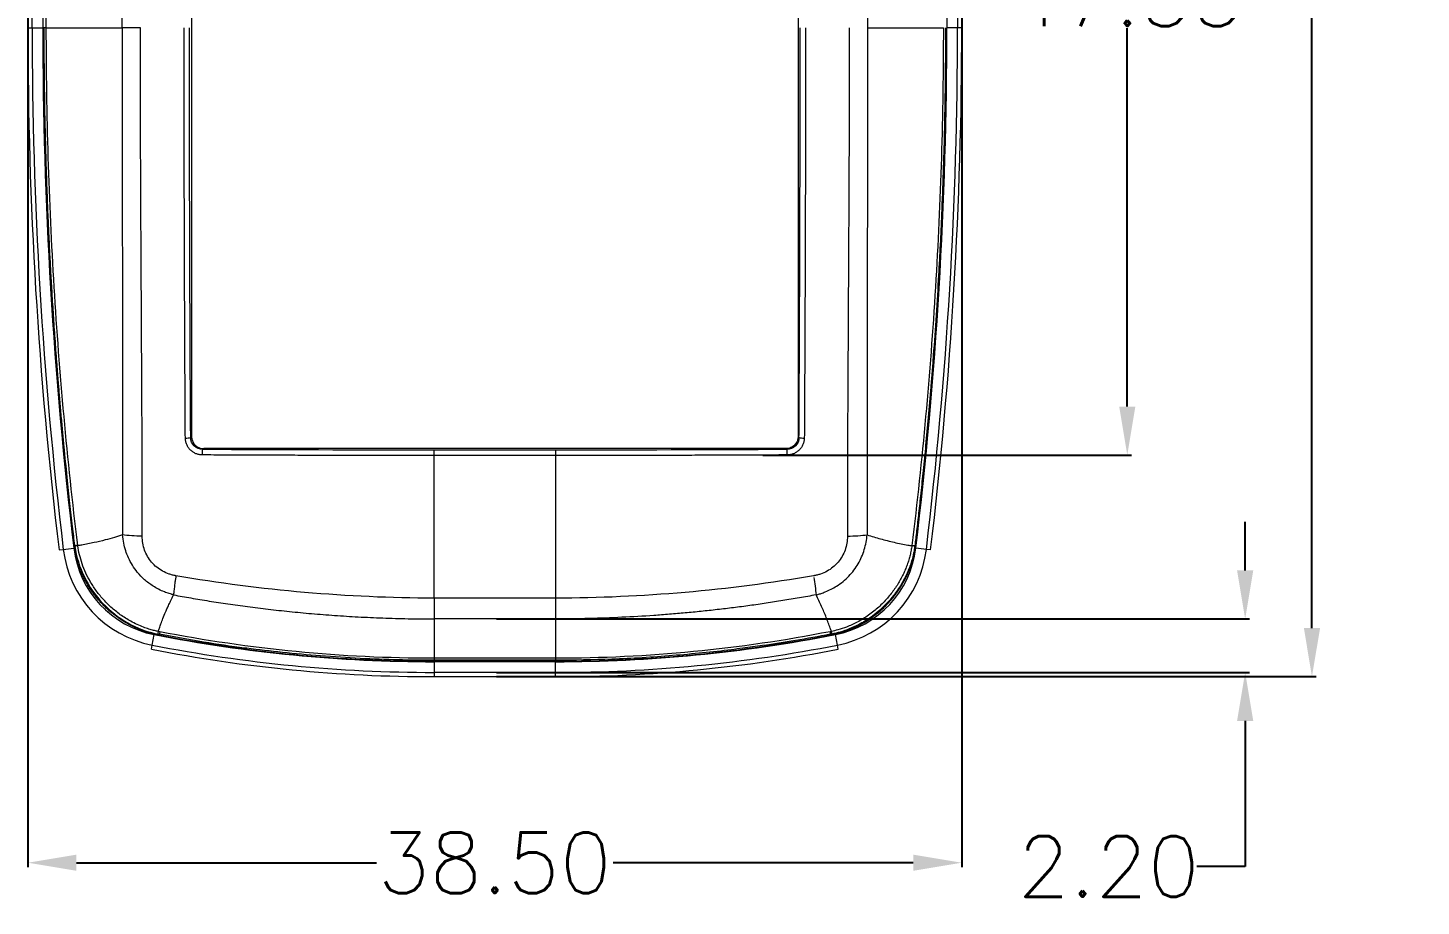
# Model space of a CAD drawing. Header units: inches. Extents: x 1127 to 2406, y 573 to 922.
# Drawn here: x 1249.1 to 1306.5, y 698 to 734.2 of the extents above; entities that cross this region are included whole.
import ezdxf

# ---------------------------------------------------------------- set-up
doc = ezdxf.new("R2010")
doc.units = ezdxf.units.IN
doc.styles.get("Standard").update_dxf_attribs({"font": 'txt', "bigfont": 'gbcbig.shx'})
doc.dimstyles.new('2.5', dxfattribs={"dimtxt": 2.5, "dimasz": 2, "dimexe": 0.18, "dimexo": 0.0625, "dimgap": 0.09, "dimtad": 0, "dimtih": 1, "dimtoh": 1, "dimzin": 0, "dimdsep": 46, "dimtxsty": 'Standard', "dimcen": 2, "dimadec": 0, "dimazin": 0, "dimtfac": 1, "dimtofl": 0, "dimtmove": 0, "dimatfit": 3, "dimfxl": 1, "dimtolj": 1, "dimtzin": 0, "dimarcsym": 0})

# ---------------------------------------------------------------- blocks, each defined once
blk = doc.blocks.new('*D116')
at = {"color": 0, "lineweight": -2}
for p, q in [((1249.065, 740.258), (1249.065, 699.568)), ((1287.565, 740.258), (1287.565, 699.568)), ((1251.065, 699.748), (1263.434, 699.748)), ((1285.565, 699.748), (1273.197, 699.748))]:
    blk.add_line(p, q, dxfattribs=at)
at = {"color": 0}
for points in [[(1251.065, 700.081), (1251.065, 699.415), (1249.065, 699.748)], [(1285.565, 700.081), (1285.565, 699.415), (1287.565, 699.748)]]:
    blk.add_solid(points, dxfattribs=at)
at = {"layer": 'Defpoints', "color": 0}
for p in [(1249.065, 740.32), (1287.565, 740.32), (1287.565, 699.748)]:
    blk.add_point(p, dxfattribs=at)
at = {"color": 0, "insert": (1268.315, 699.748), "char_height": 2.5, "attachment_point": 5}
blk.add_mtext('\\A1;38.50', dxfattribs=at)
blk = doc.blocks.new('*D117')
at = {"color": 0, "lineweight": -2}
for p, q in [((1268.378, 779.47), (1302.181, 779.47)), ((1302.001, 777.47), (1302.001, 744.785)), ((1302.001, 709.42), (1302.001, 742.105)), ((1268.378, 707.42), (1302.181, 707.42))]:
    blk.add_line(p, q, dxfattribs=at)
at = {"color": 0}
for points in [[(1301.668, 777.47), (1302.335, 777.47), (1302.001, 779.47)], [(1301.668, 709.42), (1302.335, 709.42), (1302.001, 707.42)]]:
    blk.add_solid(points, dxfattribs=at)
at = {"layer": 'Defpoints', "color": 0}
for p in [(1268.315, 779.47), (1302.001, 779.47), (1268.315, 707.42)]:
    blk.add_point(p, dxfattribs=at)
at = {"color": 0, "insert": (1302.001, 743.445), "char_height": 2.5, "attachment_point": 5}
blk.add_mtext('\\A1;72.05', dxfattribs=at)
blk = doc.blocks.new('*D119')
at = {"color": 0, "lineweight": -2}
for p, q in [((1278.714, 764.087), (1294.567, 764.087)), ((1294.387, 762.087), (1294.387, 736.832)), ((1294.387, 718.556), (1294.387, 734.152)), ((1279.357, 716.556), (1294.567, 716.556))]:
    blk.add_line(p, q, dxfattribs=at)
at = {"color": 0}
for points in [[(1294.054, 762.087), (1294.72, 762.087), (1294.387, 764.087)], [(1294.054, 718.556), (1294.72, 718.556), (1294.387, 716.556)]]:
    blk.add_solid(points, dxfattribs=at)
at = {"layer": 'Defpoints', "color": 0}
for p in [(1278.652, 764.087), (1294.387, 764.087), (1279.294, 716.556)]:
    blk.add_point(p, dxfattribs=at)
at = {"color": 0, "insert": (1294.387, 735.492), "char_height": 2.5, "attachment_point": 5}
blk.add_mtext('\\A1;47.53', dxfattribs=at)
blk = doc.blocks.new('*D121')
at = {"color": 0, "lineweight": -2}
for p, q in [((1299.248, 711.799), (1299.248, 713.799)), ((1268.378, 709.799), (1299.428, 709.799)), ((1268.378, 707.595), (1299.428, 707.595)), ((1299.248, 705.595), (1299.248, 699.598)), ((1299.248, 699.598), (1297.248, 699.598))]:
    blk.add_line(p, q, dxfattribs=at)
at = {"color": 0}
for points in [[(1298.914, 711.799), (1299.581, 711.799), (1299.248, 709.799)], [(1298.914, 705.595), (1299.581, 705.595), (1299.248, 707.595)]]:
    blk.add_solid(points, dxfattribs=at)
at = {"layer": 'Defpoints', "color": 0}
for p in [(1268.315, 709.799), (1299.248, 709.799), (1268.315, 707.595)]:
    blk.add_point(p, dxfattribs=at)
at = {"color": 0, "insert": (1293.616, 699.598), "char_height": 2.5, "attachment_point": 5}
blk.add_mtext('\\A1;2.20', dxfattribs=at)

msp = doc.modelspace()

# ---------------------------------------------------------------- linework, layer by layer
at = {"color": 7, "linetype": 'Continuous', "lineweight": 15}
for p, q in [((1255.815, 763.319), (1255.815, 717.321)), ((1280.815, 763.319), (1280.815, 717.321)), ((1249.065, 746.47), (1249.065, 734.17)), ((1249.24, 734.17), (1249.24, 746.47)), ((1249.679, 746.47), (1249.679, 734.17)), ((1249.826, 734.17), (1249.826, 746.47)), ((1252.953, 734.17), (1252.953, 746.47)), ((1283.678, 746.47), (1283.678, 734.17)), ((1286.952, 746.47), (1286.952, 734.17)), ((1287.391, 746.47), (1287.391, 734.17)), ((1287.565, 734.17), (1287.565, 746.47)), ((1249.24, 734.17), (1249.679, 734.17)), ((1249.737, 734.17), (1249.703, 734.17)), ((1283.678, 734.17), (1286.805, 734.17)), ((1287.391, 734.17), (1286.952, 734.17)), ((1255.815, 717.321), (1255.777, 717.283)), ((1256.315, 716.821), (1256.277, 716.784)), ((1280.316, 716.821), (1256.315, 716.821)), ((1280.354, 716.784), (1280.316, 716.821)), ((1280.815, 717.321), (1280.854, 717.283)), ((1270.815, 716.76), (1265.815, 716.76)), ((1270.815, 716.537), (1265.815, 716.537)), ((1250.352, 712.645), (1250.525, 712.666)), ((1250.525, 712.666), (1250.961, 712.719)), ((1286.106, 712.666), (1285.67, 712.719)), ((1286.279, 712.645), (1286.106, 712.666)), ((1270.815, 710.657), (1265.815, 710.657)), ((1270.817, 709.799), (1265.814, 709.799)), ((1254.19, 708.721), (1254.274, 709.152)), ((1282.441, 708.721), (1282.357, 709.152)), ((1254.156, 708.549), (1254.19, 708.721)), ((1282.475, 708.549), (1282.441, 708.721)), ((1270.816, 708.177), (1265.815, 708.177)), ((1270.815, 708.094), (1265.815, 708.094)), ((1265.815, 708.094), (1265.815, 708.057)), ((1265.815, 708.057), (1270.815, 708.057)), ((1270.815, 708.034), (1265.815, 708.034)), ((1265.815, 708.034), (1265.815, 707.595)), ((1270.815, 708.094), (1270.815, 708.057)), ((1270.815, 707.595), (1270.815, 708.034)), ((1270.815, 707.595), (1265.815, 707.595)), ((1265.815, 707.42), (1270.815, 707.42))]:
    msp.add_line(p, q, dxfattribs=at)
at = {"color": 8, "linetype": 'Continuous', "lineweight": 15}
for p, q in [((1249.065, 734.17), (1249.24, 734.17)), ((1287.565, 734.17), (1287.391, 734.17)), ((1265.815, 707.595), (1265.815, 707.42)), ((1270.815, 707.42), (1270.815, 707.595))]:
    msp.add_line(p, q, dxfattribs=at)
at = {"color": 7, "linetype": 'Continuous', "lineweight": 15, "flags": 128}
for points in [[(1265.815, 710.657), (1265.815, 711.39), (1265.815, 712.124), (1265.815, 712.858), (1265.815, 713.593), (1265.815, 714.328), (1265.815, 715.064), (1265.815, 715.8), (1265.815, 716.537)], [(1270.815, 716.537), (1270.815, 715.8), (1270.815, 715.064), (1270.815, 714.328), (1270.815, 713.593), (1270.815, 712.858), (1270.815, 712.124), (1270.815, 711.39), (1270.815, 710.657)]]:
    msp.add_lwpolyline(points, dxfattribs=at)
at = {"color": 7, "linetype": 'Continuous', "lineweight": 15}
for centre, radius, start, end in [((1429.815, 734.17), 180.75, 180, 186.8393), ((1429.815, 734.17), 180.575, 180, 186.8393), ((1429.815, 734.17), 180.136, 180, 186.8393), ((1106.815, 734.17), 180.136, 353.1607, 0), ((1106.815, 734.17), 180.575, 353.1607, 0), ((1106.815, 734.17), 180.75, 353.1607, 0), ((1255.609, 717.841), 0.584, 264.89276, 286.75718), ((1281.022, 717.841), 0.584, 253.24282, 275.10723), ((1255.068, 713.211), 4.575, 186.8393, 258.93507), ((1255.068, 713.211), 4.136, 186.8393, 258.93507), ((1281.563, 713.211), 4.136, 281.06493, 353.1607), ((1281.563, 713.211), 4.575, 281.06493, 353.1607), ((1265.815, 768.17), 60.136, 258.93507, 270), ((1270.815, 768.17), 60.136, 270, 281.06493), ((1265.815, 768.17), 60.75, 258.93507, 270), ((1265.815, 768.17), 60.575, 258.93507, 270), ((1270.815, 768.17), 60.575, 270, 281.06493), ((1270.815, 768.17), 60.75, 270, 281.06493)]:
    msp.add_arc(centre, radius, start, end, dxfattribs=at)
for points in [[(1249.703, 734.17), (1249.703, 727.034), (1250.127, 719.898), (1250.973, 712.812)], [(1249.826, 734.17), (1249.774, 734.17), (1249.742, 734.17), (1249.737, 734.17)], [(1249.826, 734.17), (1250.697, 734.17), (1251.755, 734.17), (1252.953, 734.17)], [(1255.777, 717.283), (1255.744, 722.888), (1255.727, 728.529), (1255.727, 734.17)], [(1285.658, 712.812), (1286.504, 719.898), (1286.928, 727.034), (1286.928, 734.17)], [(1265.815, 716.76), (1262.631, 716.76), (1259.447, 716.768), (1256.277, 716.784)], [(1280.354, 716.784), (1277.184, 716.768), (1274, 716.76), (1270.815, 716.76)], [(1251, 712.819), (1251, 712.812), (1251.001, 712.805), (1251.002, 712.797)], [(1251.123, 712.817), (1251.053, 712.806), (1251.008, 712.799), (1251.002, 712.797)], [(1251.123, 712.817), (1251.123, 712.822), (1251.122, 712.828), (1251.121, 712.833)], [(1251.284, 712.842), (1251.23, 712.833), (1251.177, 712.825), (1251.123, 712.817)], [(1285.347, 712.842), (1285.401, 712.834), (1285.455, 712.827), (1285.508, 712.82)], [(1285.51, 712.832), (1285.509, 712.828), (1285.508, 712.824), (1285.508, 712.82)], [(1285.629, 712.801), (1285.623, 712.802), (1285.579, 712.809), (1285.508, 712.82)], [(1285.51, 712.832), (1285.581, 712.824), (1285.626, 712.819), (1285.631, 712.819)], [(1285.631, 712.819), (1285.631, 712.813), (1285.63, 712.807), (1285.629, 712.801)], [(1265.815, 710.657), (1262.247, 710.66), (1258.679, 710.978), (1255.171, 711.579)], [(1281.456, 711.578), (1277.95, 710.978), (1274.383, 710.66), (1270.815, 710.657)], [(1265.815, 710.657), (1265.815, 710.332), (1265.815, 710.025), (1265.814, 709.799)], [(1265.814, 709.799), (1265.815, 709.202), (1265.815, 708.659), (1265.815, 708.177)], [(1270.817, 709.799), (1270.816, 709.202), (1270.816, 708.659), (1270.816, 708.177)], [(1254.389, 709.153), (1258.151, 708.425), (1261.983, 708.057), (1265.815, 708.057)], [(1254.439, 709.284), (1254.429, 709.221), (1254.424, 709.181), (1254.425, 709.175)], [(1254.425, 709.175), (1254.445, 709.172), (1254.465, 709.168), (1254.485, 709.164)], [(1254.499, 709.273), (1254.479, 709.277), (1254.459, 709.28), (1254.439, 709.284)], [(1254.499, 709.273), (1254.489, 709.21), (1254.484, 709.17), (1254.486, 709.165)], [(1265.815, 708.177), (1262.019, 708.177), (1258.222, 708.543), (1254.499, 709.273)], [(1270.815, 708.057), (1274.648, 708.057), (1278.479, 708.425), (1282.242, 709.153)], [(1282.137, 709.274), (1278.412, 708.543), (1274.614, 708.177), (1270.816, 708.177)], [(1282.137, 709.274), (1282.155, 709.277), (1282.174, 709.281), (1282.192, 709.284)], [(1282.137, 709.274), (1282.145, 709.21), (1282.148, 709.17), (1282.146, 709.164)], [(1282.206, 709.175), (1282.186, 709.172), (1282.166, 709.168), (1282.146, 709.164)], [(1282.206, 709.175), (1282.208, 709.181), (1282.202, 709.221), (1282.192, 709.284)], [(1265.815, 708.177), (1265.815, 708.127), (1265.815, 708.098), (1265.815, 708.094)], [(1270.816, 708.177), (1270.816, 708.128), (1270.815, 708.098), (1270.815, 708.094)]]:
    msp.add_open_spline(points, degree=3, dxfattribs=at)
for points, knots in [([(1250.339, 719.41), (1250.335, 719.455), (1250.311, 719.747), (1250.263, 720.355), (1250.197, 721.243), (1250.132, 722.188), (1250.074, 723.097), (1250.025, 723.939), (1249.983, 724.714), (1249.947, 725.423), (1249.911, 726.206), (1249.871, 727.161), (1249.82, 728.608), (1249.773, 730.374), (1249.743, 732.327), (1249.739, 733.574), (1249.737, 734.17)], [0, 0, 0, 0, 0.0092057, 0.0593561, 0.1238971, 0.1900399, 0.2516556, 0.3087443, 0.3613059, 0.4093405, 0.4528481, 0.5204577, 0.6034018, 0.7468062, 0.8790054, 1, 1, 1, 1]), ([(1251.121, 712.833), (1250.692, 716.371), (1250.367, 719.922), (1249.935, 727.039), (1249.826, 730.604), (1249.826, 734.17)], [0, 0, 0, 0, 0.5, 0.5, 1, 1, 1, 1]), ([(1252.953, 734.17), (1252.953, 730.671), (1252.958, 727.173), (1252.965, 720.198), (1252.968, 716.721), (1252.967, 713.262)], [0, 0, 0, 0, 0.5, 0.5, 1, 1, 1, 1]), ([(1253.702, 734.17), (1253.567, 734.17), (1253.433, 734.17), (1253.178, 734.17), (1253.059, 734.17), (1252.953, 734.17)], [0, 0, 0, 0, 0.5, 0.5, 1, 1, 1, 1]), ([(1253.781, 713.21), (1253.781, 713.56), (1253.781, 714.294), (1253.779, 715.446), (1253.776, 716.696), (1253.77, 718.266), (1253.757, 720.795), (1253.74, 723.854), (1253.723, 727.087), (1253.711, 729.717), (1253.704, 732.045), (1253.703, 733.495), (1253.702, 734.17)], [0, 0, 0, 0, 0.050515, 0.105722, 0.165621, 0.230212, 0.331105, 0.528261, 0.667885, 0.793047, 0.903751, 1, 1, 1, 1]), ([(1255.557, 717.26), (1255.555, 717.662), (1255.55, 718.464), (1255.544, 719.67), (1255.538, 720.876), (1255.533, 722.082), (1255.528, 723.29), (1255.523, 724.498), (1255.52, 725.706), (1255.516, 726.915), (1255.513, 728.124), (1255.511, 729.333), (1255.509, 730.542), (1255.508, 731.751), (1255.507, 732.961), (1255.507, 733.767), (1255.507, 734.17)], [0, 0, 0, 0, 0.0715, 0.142989, 0.214467, 0.285934, 0.35739, 0.428835, 0.500268, 0.571691, 0.643103, 0.714504, 0.785894, 0.857273, 0.928642, 1, 1, 1, 1]), ([(1280.854, 717.283), (1280.856, 717.683), (1280.861, 718.485), (1280.867, 719.688), (1280.873, 720.892), (1280.878, 722.096), (1280.883, 723.301), (1280.887, 724.507), (1280.891, 725.713), (1280.894, 726.919), (1280.897, 728.126), (1280.9, 729.334), (1280.901, 730.542), (1280.903, 731.751), (1280.903, 732.96), (1280.903, 733.767), (1280.904, 734.17)], [0, 0, 0, 0, 0.071488, 0.142949, 0.214387, 0.285806, 0.357211, 0.428607, 0.499999, 0.57139, 0.642786, 0.714192, 0.785612, 0.85705, 0.928511, 1, 1, 1, 1]), ([(1281.124, 734.17), (1281.124, 733.767), (1281.124, 732.961), (1281.123, 731.751), (1281.122, 730.542), (1281.12, 729.333), (1281.118, 728.124), (1281.115, 726.915), (1281.111, 725.706), (1281.108, 724.498), (1281.103, 723.29), (1281.098, 722.082), (1281.093, 720.876), (1281.087, 719.67), (1281.081, 718.464), (1281.076, 717.662), (1281.074, 717.26)], [0, 0, 0, 0, 0.071358, 0.142727, 0.214106, 0.285496, 0.356897, 0.428309, 0.499732, 0.571165, 0.64261, 0.714066, 0.785533, 0.857011, 0.9285, 1, 1, 1, 1]), ([(1282.929, 734.17), (1282.929, 733.8), (1282.928, 733.027), (1282.926, 731.82), (1282.922, 730.518), (1282.917, 729.12), (1282.91, 727.627), (1282.903, 726.039), (1282.889, 723.551), (1282.875, 720.921), (1282.86, 718.238), (1282.854, 716.398), (1282.85, 714.741), (1282.85, 713.701), (1282.85, 713.212)], [0, 0, 0, 0, 0.052844, 0.11024, 0.172187, 0.238686, 0.309738, 0.385344, 0.465504, 0.665448, 0.761707, 0.850171, 0.929602, 1, 1, 1, 1]), ([(1283.678, 734.17), (1283.677, 733.768), (1283.677, 732.974), (1283.677, 731.799), (1283.676, 730.654), (1283.675, 729.538), (1283.674, 728.454), (1283.673, 727.399), (1283.672, 726.374), (1283.671, 725.38), (1283.669, 723.857), (1283.668, 721.868), (1283.665, 719.458), (1283.664, 717.235), (1283.663, 715.188), (1283.664, 713.887), (1283.664, 713.267)], [0, 0, 0, 0, 0.057477, 0.113523, 0.168139, 0.221327, 0.273088, 0.323421, 0.372327, 0.419807, 0.46586, 0.590668, 0.705048, 0.812176, 0.910498, 1, 1, 1, 1]), ([(1286.805, 734.17), (1286.805, 730.604), (1286.696, 727.039), (1286.263, 719.922), (1285.939, 716.37), (1285.51, 712.832)], [0, 0, 0, 0, 0.5, 0.5, 1, 1, 1, 1]), ([(1286.893, 734.17), (1286.892, 733.721), (1286.89, 732.791), (1286.874, 731.348), (1286.844, 729.812), (1286.798, 728.18), (1286.724, 726.226), (1286.6, 723.707), (1286.458, 721.545), (1286.341, 720.007), (1286.306, 719.574), (1286.289, 719.362)], [0, 0, 0, 0, 0.090908, 0.188206, 0.291896, 0.401977, 0.518451, 0.687769, 0.912249, 0.956942, 1, 1, 1, 1]), ([(1256.258, 716.561), (1256.236, 716.561), (1256.191, 716.563), (1256.124, 716.573), (1256.058, 716.59), (1255.973, 716.62), (1255.872, 716.673), (1255.765, 716.76), (1255.676, 716.866), (1255.609, 716.988), (1255.566, 717.121), (1255.56, 717.214), (1255.557, 717.26)], [0, 0, 0, 0, 0.061872, 0.123188, 0.184533, 0.246494, 0.370836, 0.49517, 0.620677, 0.746329, 0.873181, 1, 1, 1, 1]), ([(1256.277, 716.784), (1256.147, 716.785), (1256.018, 716.839), (1255.832, 717.024), (1255.778, 717.153), (1255.777, 717.283)], [0, 0, 0, 0, 0.5, 0.5, 1, 1, 1, 1]), ([(1255.815, 717.321), (1255.816, 717.297), (1255.818, 717.249), (1255.834, 717.18), (1255.859, 717.113), (1255.893, 717.05), (1255.936, 716.993), (1255.987, 716.942), (1256.044, 716.899), (1256.107, 716.865), (1256.174, 716.84), (1256.243, 716.824), (1256.291, 716.822), (1256.315, 716.821)], [0, 0, 0, 0, 0.090971, 0.181905, 0.27281, 0.363694, 0.454566, 0.545434, 0.636306, 0.72719, 0.818095, 0.909029, 1, 1, 1, 1]), ([(1280.815, 717.321), (1280.815, 717.296), (1280.813, 717.248), (1280.799, 717.178), (1280.763, 717.077), (1280.692, 716.985), (1280.602, 716.906), (1280.521, 716.858), (1280.425, 716.827), (1280.353, 716.823), (1280.316, 716.821)], [0, 0, 0, 0, 0.09475, 0.184737, 0.271795, 0.499658, 0.617645, 0.728423, 0.858365, 1, 1, 1, 1]), ([(1280.854, 717.283), (1280.853, 717.153), (1280.798, 717.024), (1280.613, 716.839), (1280.484, 716.785), (1280.354, 716.784)], [0, 0, 0, 0, 0.5, 0.5, 1, 1, 1, 1]), ([(1281.074, 717.26), (1281.073, 717.237), (1281.072, 717.191), (1281.06, 717.122), (1281.043, 717.055), (1281.011, 716.968), (1280.955, 716.866), (1280.866, 716.761), (1280.759, 716.673), (1280.638, 716.61), (1280.508, 716.569), (1280.418, 716.563), (1280.373, 716.561)], [0, 0, 0, 0, 0.063771, 0.126929, 0.190115, 0.25397, 0.379521, 0.505117, 0.629356, 0.753791, 0.876914, 1, 1, 1, 1]), ([(1256.258, 716.561), (1256.258, 716.609), (1256.259, 716.669), (1256.267, 716.757), (1256.272, 716.781), (1256.277, 716.784)], [0, 0, 0, 0, 0.5, 0.5, 1, 1, 1, 1]), ([(1265.815, 716.537), (1265.496, 716.537), (1264.856, 716.537), (1263.898, 716.538), (1262.94, 716.539), (1261.982, 716.541), (1261.026, 716.543), (1260.07, 716.545), (1259.116, 716.548), (1258.162, 716.552), (1257.209, 716.556), (1256.575, 716.559), (1256.258, 716.561)], [0, 0, 0, 0, 0.1002049, 0.2003642, 0.3004779, 0.400546, 0.5005686, 0.6005457, 0.7004774, 0.8003636, 0.9002045, 1, 1, 1, 1]), ([(1265.815, 716.537), (1265.815, 716.585), (1265.815, 716.645), (1265.815, 716.733), (1265.815, 716.757), (1265.815, 716.76)], [0, 0, 0, 0, 0.5, 0.5, 1, 1, 1, 1]), ([(1270.815, 716.76), (1270.815, 716.757), (1270.815, 716.733), (1270.815, 716.645), (1270.815, 716.585), (1270.815, 716.537)], [0, 0, 0, 0, 0.5, 0.5, 1, 1, 1, 1]), ([(1280.373, 716.561), (1280.056, 716.559), (1279.422, 716.556), (1278.469, 716.552), (1277.515, 716.548), (1276.561, 716.545), (1275.605, 716.543), (1274.648, 716.541), (1273.691, 716.539), (1272.733, 716.538), (1271.774, 716.537), (1271.135, 716.537), (1270.815, 716.537)], [0, 0, 0, 0, 0.0997954, 0.1996362, 0.2995224, 0.399454, 0.4994311, 0.5994537, 0.6995218, 0.7996356, 0.899795, 1, 1, 1, 1]), ([(1280.373, 716.561), (1280.373, 716.609), (1280.372, 716.669), (1280.364, 716.757), (1280.358, 716.781), (1280.354, 716.784)], [0, 0, 0, 0, 0.5, 0.5, 1, 1, 1, 1]), ([(1250.973, 712.812), (1250.976, 712.814), (1250.985, 712.817), (1250.994, 712.818), (1251, 712.819)], [0, 0, 0, 0, 0.340497, 1, 1, 1, 1]), ([(1254.389, 709.152), (1254.329, 709.165), (1254.208, 709.19), (1254.03, 709.239), (1253.855, 709.295), (1253.683, 709.359), (1253.513, 709.43), (1253.347, 709.509), (1253.185, 709.596), (1253.027, 709.689), (1252.872, 709.788), (1252.722, 709.894), (1252.576, 710.007), (1252.435, 710.125), (1252.299, 710.249), (1252.168, 710.378), (1252.042, 710.513), (1251.922, 710.653), (1251.808, 710.797), (1251.7, 710.946), (1251.598, 711.099), (1251.503, 711.256), (1251.414, 711.417), (1251.332, 711.582), (1251.257, 711.749), (1251.19, 711.92), (1251.13, 712.094), (1251.078, 712.27), (1251.035, 712.449), (1250.998, 712.63), (1250.982, 712.751), (1250.973, 712.812)], [0, 0, 0, 0, 0.034636, 0.069194, 0.103696, 0.138162, 0.172609, 0.207047, 0.241486, 0.275933, 0.31039, 0.344861, 0.379345, 0.413839, 0.448343, 0.482851, 0.517361, 0.551867, 0.586367, 0.620855, 0.655331, 0.689792, 0.724237, 0.75867, 0.793093, 0.827513, 0.861939, 0.896384, 0.930862, 0.965393, 1, 1, 1, 1]), ([(1251.121, 712.833), (1251.108, 712.832), (1251.08, 712.829), (1251.048, 712.825), (1251.023, 712.822), (1251.006, 712.82), (1251.002, 712.82), (1251, 712.819)], [0, 0, 0, 0, 0.194707, 0.393778, 0.595557, 0.798247, 1, 1, 1, 1]), ([(1251.002, 712.797), (1251.062, 712.357), (1251.198, 711.928), (1251.591, 711.136), (1251.847, 710.772), (1252.451, 710.132), (1252.8, 709.856), (1253.568, 709.419), (1253.99, 709.259), (1254.425, 709.175)], [0, 0, 0, 0, 0.25, 0.25, 0.5, 0.5, 0.75, 0.75, 1, 1, 1, 1]), ([(1254.439, 709.284), (1254.389, 709.295), (1254.277, 709.319), (1254.093, 709.369), (1253.876, 709.441), (1253.628, 709.54), (1253.302, 709.698), (1252.927, 709.928), (1252.535, 710.237), (1252.192, 710.575), (1251.897, 710.933), (1251.651, 711.305), (1251.452, 711.684), (1251.299, 712.065), (1251.186, 712.441), (1251.144, 712.693), (1251.123, 712.817)], [0, 0, 0, 0, 0.029806, 0.066872, 0.111267, 0.162964, 0.221995, 0.322074, 0.418798, 0.512128, 0.602031, 0.688504, 0.771547, 0.851126, 0.927244, 1, 1, 1, 1]), ([(1252.967, 713.262), (1252.857, 713.227), (1252.617, 713.15), (1252.226, 713.046), (1251.772, 712.936), (1251.455, 712.875), (1251.284, 712.842)], [0, 0, 0, 0, 0.19029, 0.415024, 0.683792, 1, 1, 1, 1]), ([(1253.781, 713.21), (1253.633, 713.213), (1253.485, 713.219), (1253.208, 713.236), (1253.079, 713.248), (1252.967, 713.262)], [0, 0, 0, 0, 0.5, 0.5, 1, 1, 1, 1]), ([(1255.072, 710.791), (1255.057, 710.795), (1255.028, 710.803), (1254.968, 710.819), (1254.857, 710.853), (1254.596, 710.946), (1254.245, 711.125), (1253.871, 711.407), (1253.588, 711.701), (1253.37, 712.009), (1253.211, 712.306), (1253.092, 712.615), (1253.008, 712.929), (1252.981, 713.15), (1252.967, 713.262)], [0, 0, 0, 0, 0.013636, 0.025763, 0.053611, 0.113704, 0.265027, 0.392654, 0.517049, 0.616597, 0.718345, 0.807935, 0.902296, 1, 1, 1, 1]), ([(1255.171, 711.579), (1255.167, 711.58), (1255.158, 711.581), (1255.143, 711.584), (1255.137, 711.585), (1255.119, 711.588), (1255.109, 711.59), (1255.073, 711.598), (1255.049, 711.603), (1254.978, 711.621), (1254.931, 711.635), (1254.793, 711.683), (1254.704, 711.722), (1254.447, 711.864), (1254.293, 711.989), (1254.04, 712.286), (1253.942, 712.457), (1253.812, 712.823), (1253.78, 713.017), (1253.781, 713.21)], [0, 0, 0, 0, 0.007813, 0.007813, 0.015625, 0.015625, 0.03125, 0.03125, 0.0625, 0.0625, 0.125, 0.125, 0.25, 0.25, 0.5, 0.5, 0.75, 0.75, 1, 1, 1, 1]), ([(1282.85, 713.212), (1282.851, 713.019), (1282.819, 712.824), (1282.689, 712.457), (1282.59, 712.285), (1282.336, 711.987), (1282.181, 711.862), (1281.924, 711.72), (1281.834, 711.681), (1281.695, 711.633), (1281.648, 711.62), (1281.576, 711.602), (1281.552, 711.596), (1281.517, 711.589), (1281.507, 711.587), (1281.488, 711.584), (1281.481, 711.582), (1281.465, 711.58), (1281.458, 711.579), (1281.458, 711.579)], [0, 0, 0, 0, 0.25, 0.25, 0.5, 0.5, 0.75, 0.75, 0.875, 0.875, 0.9375, 0.9375, 0.96875, 0.96875, 0.984375, 0.984375, 0.992187, 0.992187, 1, 1, 1, 1]), ([(1281.559, 710.791), (1281.581, 710.797), (1281.652, 710.816), (1281.78, 710.854), (1281.965, 710.922), (1282.179, 711.019), (1282.426, 711.161), (1282.674, 711.34), (1282.913, 711.561), (1283.122, 711.807), (1283.299, 712.074), (1283.442, 712.358), (1283.551, 712.654), (1283.628, 712.958), (1283.652, 713.164), (1283.664, 713.267)], [0, 0, 0, 0, 0.0200638, 0.0633997, 0.1147393, 0.1903183, 0.2659538, 0.3600981, 0.4535496, 0.5463188, 0.6383973, 0.7298457, 0.8206136, 0.9105729, 1, 1, 1, 1]), ([(1285.508, 712.82), (1285.498, 712.756), (1285.478, 712.626), (1285.436, 712.431), (1285.382, 712.234), (1285.317, 712.034), (1285.239, 711.833), (1285.149, 711.632), (1285.045, 711.431), (1284.929, 711.231), (1284.799, 711.033), (1284.655, 710.839), (1284.497, 710.648), (1284.325, 710.463), (1284.14, 710.284), (1283.94, 710.113), (1283.725, 709.952), (1283.497, 709.801), (1283.197, 709.629), (1282.85, 709.472), (1282.491, 709.351), (1282.28, 709.304), (1282.192, 709.284)], [0, 0, 0, 0, 0.037685, 0.076367, 0.116061, 0.156784, 0.198547, 0.241355, 0.285205, 0.33008, 0.375983, 0.422922, 0.470885, 0.519886, 0.569907, 0.620944, 0.673009, 0.726073, 0.780153, 0.874025, 0.947284, 1, 1, 1, 1]), ([(1285.629, 712.801), (1285.619, 712.736), (1285.6, 712.604), (1285.556, 712.402), (1285.499, 712.191), (1285.427, 711.972), (1285.338, 711.746), (1285.231, 711.515), (1285.104, 711.28), (1284.957, 711.043), (1284.788, 710.806), (1284.595, 710.571), (1284.288, 710.245), (1283.867, 709.889), (1283.368, 709.581), (1282.939, 709.385), (1282.569, 709.255), (1282.324, 709.201), (1282.206, 709.175)], [0, 0, 0, 0, 0.036752, 0.075703, 0.116874, 0.160285, 0.205959, 0.253918, 0.304176, 0.356746, 0.411628, 0.468817, 0.528295, 0.664961, 0.77929, 0.858262, 0.931786, 1, 1, 1, 1]), ([(1282.242, 709.152), (1282.302, 709.165), (1282.423, 709.19), (1282.601, 709.239), (1282.776, 709.295), (1282.948, 709.359), (1283.118, 709.43), (1283.284, 709.509), (1283.446, 709.596), (1283.604, 709.689), (1283.759, 709.788), (1283.909, 709.894), (1284.055, 710.007), (1284.196, 710.125), (1284.332, 710.249), (1284.463, 710.378), (1284.588, 710.513), (1284.708, 710.653), (1284.823, 710.797), (1284.931, 710.946), (1285.033, 711.099), (1285.128, 711.256), (1285.217, 711.417), (1285.299, 711.582), (1285.374, 711.749), (1285.441, 711.92), (1285.501, 712.094), (1285.553, 712.27), (1285.596, 712.449), (1285.632, 712.63), (1285.649, 712.751), (1285.658, 712.812)], [0, 0, 0, 0, 0.0346361, 0.0691937, 0.103696, 0.1381625, 0.1726087, 0.2070468, 0.241486, 0.2759326, 0.3103904, 0.3448611, 0.3793446, 0.4138394, 0.4483428, 0.4828512, 0.5173607, 0.5518672, 0.5863666, 0.6208554, 0.6553309, 0.6897916, 0.7242373, 0.7586699, 0.7930931, 0.8275133, 0.8619394, 0.8963837, 0.9308617, 0.9653928, 1, 1, 1, 1]), ([(1282.85, 713.212), (1282.998, 713.215), (1283.146, 713.222), (1283.423, 713.24), (1283.552, 713.253), (1283.664, 713.267)], [0, 0, 0, 0, 0.5, 0.5, 1, 1, 1, 1]), ([(1283.664, 713.267), (1283.755, 713.238), (1283.94, 713.179), (1284.218, 713.1), (1284.498, 713.026), (1284.78, 712.958), (1285.065, 712.896), (1285.252, 712.86), (1285.347, 712.842)], [0, 0, 0, 0, 0.157833, 0.319033, 0.483721, 0.652021, 0.824068, 1, 1, 1, 1]), ([(1285.631, 712.819), (1285.637, 712.818), (1285.646, 712.817), (1285.655, 712.814), (1285.658, 712.812)], [0, 0, 0, 0, 0.659443, 1, 1, 1, 1]), ([(1255.171, 711.579), (1255.167, 711.553), (1255.155, 711.48), (1255.139, 711.373), (1255.122, 711.258), (1255.105, 711.122), (1255.087, 710.96), (1255.077, 710.847), (1255.072, 710.791)], [0, 0, 0, 0, 0.090323, 0.250349, 0.372763, 0.500919, 0.751602, 1, 1, 1, 1]), ([(1281.466, 711.511), (1281.485, 711.389), (1281.525, 711.122), (1281.547, 710.908), (1281.559, 710.791)], [0, 0, 0, 0, 0.455314, 1, 1, 1, 1]), ([(1254.489, 709.425), (1254.509, 709.481), (1254.554, 709.609), (1254.638, 709.829), (1254.73, 710.051), (1254.819, 710.259), (1254.892, 710.417), (1254.974, 710.594), (1255.034, 710.714), (1255.072, 710.791)], [0, 0, 0, 0, 0.127697, 0.292185, 0.492338, 0.618797, 0.744692, 0.835049, 1, 1, 1, 1]), ([(1255.072, 710.791), (1255.31, 710.748), (1255.796, 710.659), (1256.543, 710.536), (1257.322, 710.416), (1258.135, 710.304), (1258.981, 710.199), (1259.86, 710.103), (1260.773, 710.017), (1261.718, 709.943), (1262.696, 709.882), (1263.706, 709.837), (1264.75, 709.806), (1265.456, 709.802), (1265.814, 709.799)], [0, 0, 0, 0, 0.0672164, 0.1373657, 0.2104458, 0.2864553, 0.3653939, 0.4472613, 0.5320573, 0.6197817, 0.7104352, 0.8040206, 0.900542, 1, 1, 1, 1]), ([(1270.815, 710.657), (1270.816, 710.497), (1270.816, 710.337), (1270.816, 710.044), (1270.816, 709.91), (1270.817, 709.799)], [0, 0, 0, 0, 0.5, 0.5, 1, 1, 1, 1]), ([(1281.559, 710.791), (1281.329, 710.749), (1280.872, 710.666), (1280.186, 710.552), (1279.505, 710.446), (1278.829, 710.349), (1278.157, 710.261), (1277.489, 710.181), (1276.827, 710.109), (1276.169, 710.045), (1275.516, 709.99), (1274.646, 709.924), (1273.542, 709.861), (1272.192, 709.81), (1271.279, 709.803), (1270.817, 709.799)], [0, 0, 0, 0, 0.064922, 0.129305, 0.193151, 0.25646, 0.319233, 0.381471, 0.443175, 0.504344, 0.564971, 0.625044, 0.746709, 0.871729, 1, 1, 1, 1]), ([(1282.142, 709.425), (1282.116, 709.497), (1282.065, 709.642), (1281.979, 709.864), (1281.885, 710.089), (1281.784, 710.319), (1281.676, 710.553), (1281.598, 710.712), (1281.559, 710.791)], [0, 0, 0, 0, 0.164252, 0.329304, 0.495283, 0.66231, 0.830508, 1, 1, 1, 1]), ([(1254.439, 709.284), (1254.447, 709.308), (1254.461, 709.355), (1254.48, 709.402), (1254.489, 709.425)], [0, 0, 0, 0, 0.504716, 1, 1, 1, 1]), ([(1282.192, 709.284), (1282.185, 709.308), (1282.17, 709.355), (1282.151, 709.401), (1282.142, 709.425)], [0, 0, 0, 0, 0.495733, 1, 1, 1, 1]), ([(1254.486, 709.165), (1254.465, 709.162), (1254.433, 709.158), (1254.4, 709.154), (1254.389, 709.153)], [0, 0, 0, 0, 0.669066, 1, 1, 1, 1]), ([(1282.146, 709.164), (1282.161, 709.162), (1282.185, 709.159), (1282.216, 709.155), (1282.233, 709.153), (1282.242, 709.152)], [0, 0, 0, 0, 0.5050239, 0.7523444, 1, 1, 1, 1]), ([(1265.815, 708.094), (1265.32, 708.097), (1264.304, 708.105), (1262.742, 708.165), (1261.15, 708.267), (1259.591, 708.406), (1258.581, 708.53), (1258.094, 708.59)], [0, 0, 0, 0, 0.191802, 0.393718, 0.605751, 0.809791, 1, 1, 1, 1]), ([(1278.537, 708.592), (1278.382, 708.571), (1277.831, 708.497), (1276.866, 708.394), (1275.223, 708.244), (1273.2, 708.12), (1271.59, 708.102), (1270.815, 708.094)], [0, 0, 0, 0, 0.060517, 0.215455, 0.37606, 0.699991, 1, 1, 1, 1])]:
    msp.add_open_spline(points, degree=3, knots=knots, dxfattribs=at)
at = {"color": 8, "linetype": 'Continuous', "lineweight": 15}
for points, knots in [([(1251, 712.819), (1250.969, 713.082), (1250.901, 713.66), (1250.795, 714.604), (1250.679, 715.702), (1250.581, 716.691), (1250.502, 717.528), (1250.443, 718.173), (1250.388, 718.804), (1250.354, 719.22), (1250.339, 719.41)], [0, 0, 0, 0, 0.119957, 0.263318, 0.430083, 0.620251, 0.713245, 0.810957, 0.913387, 1, 1, 1, 1]), ([(1286.289, 719.362), (1286.253, 718.944), (1286.186, 718.143), (1286.08, 716.996), (1285.977, 715.955), (1285.88, 715.021), (1285.79, 714.192), (1285.708, 713.47), (1285.656, 713.025), (1285.631, 712.819)], [0, 0, 0, 0, 0.19141, 0.366637, 0.525679, 0.668536, 0.795209, 0.905697, 1, 1, 1, 1]), ([(1258.094, 708.59), (1258.063, 708.593), (1257.466, 708.663), (1256.261, 708.845), (1255.093, 709.055), (1254.486, 709.165)], [0, 0, 0, 0, 0.025589, 0.493254, 1, 1, 1, 1]), ([(1282.145, 709.165), (1281.666, 709.077), (1280.737, 708.907), (1279.533, 708.719), (1278.808, 708.626), (1278.537, 708.592)], [0, 0, 0, 0, 0.3999743, 0.776048, 1, 1, 1, 1])]:
    msp.add_open_spline(points, degree=3, knots=knots, dxfattribs=at)

# ---------------------------------------------------------------- dimensions: what is measured, and where the dimension line sits
dim = msp.add_linear_dim(base=(1302.001, 779.47), p1=(1268.315, 707.42), p2=(1268.315, 779.47), angle=90, dimstyle='2.5')
dim.commit()
dim.dimension.update_dxf_attribs({"geometry": '*D117', "text_midpoint": (1302.001, 743.445)})
for base, p1, p2, picture, middle in [((1294.387, 764.087), (1279.294, 716.556), (1278.652, 764.087), '*D119', (1294.387, 735.492)), ((1299.248, 709.799), (1268.315, 707.595), (1268.315, 709.799), '*D121', (1293.616, 699.598))]:
    dim = msp.add_linear_dim(base=base, p1=p1, p2=p2, angle=90, dimstyle='2.5')
    dim.commit()
    dim.dimension.update_dxf_attribs({"geometry": picture, "text_midpoint": middle, "dimtype": 160})
dim = msp.add_linear_dim(base=(1287.565, 699.748), p1=(1249.065, 740.32), p2=(1287.565, 740.32), dimstyle='2.5')
dim.commit()
dim.dimension.update_dxf_attribs({"geometry": '*D116', "text_midpoint": (1268.315, 699.748)})

doc.saveas('drawing.dxf')
